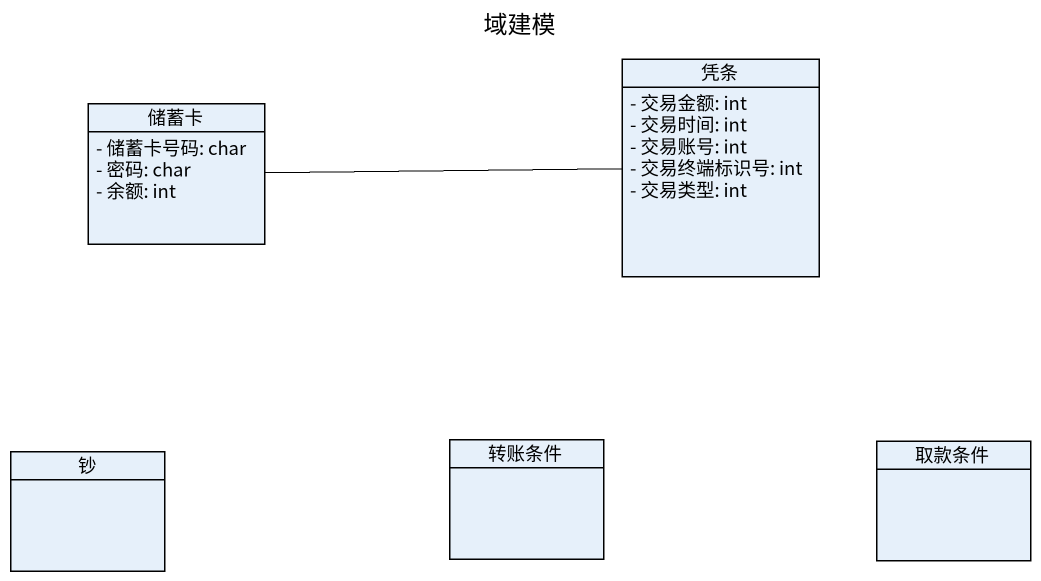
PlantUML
@startuml
title 域建模
hide circle
hide empty members
skinparam classAttributeIconSize 0
class 储蓄卡 {
  - 储蓄卡号码: char
  - 密码: char
  - 余额: int
}
class 凭条 {
  - 交易金额: int
  - 交易时间: int
  - 交易账号: int
  - 交易终端标识号: int
  - 交易类型: int
}
class 转账条件
class 取款条件
class 钞
储蓄卡 -right- 凭条
@enduml
